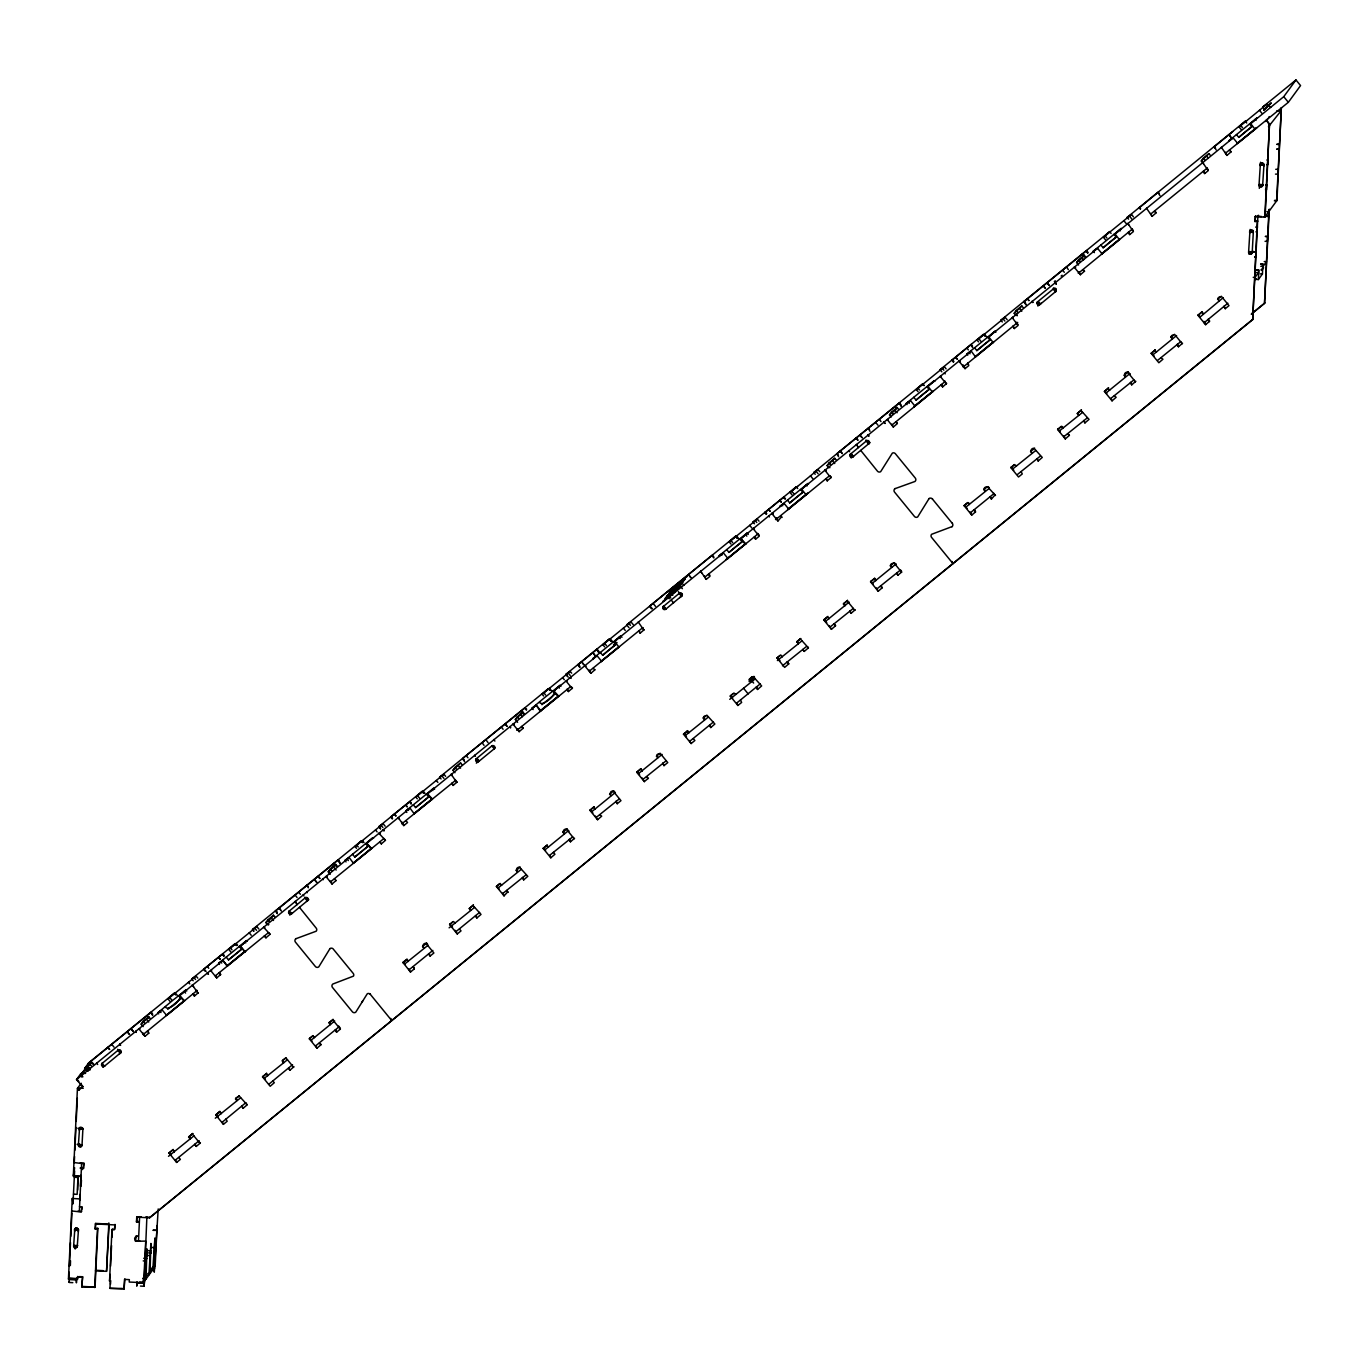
<?xml version="1.0" encoding="UTF-8"?>
<svg xmlns="http://www.w3.org/2000/svg" width="1369" height="1369" viewBox="0 0 1369 1369"><rect width="100%" height="100%" fill="white"/><g stroke="black" fill="none" stroke-linecap="round" stroke-linejoin="round"><path stroke-width="1.5" d="M136.746 1282.24L136.78 1285.902M70.367 1265.486L70.521 1260.763M81.918 1169.742L81.918 1168.202L81.644 1169.691M142.855 1278.903L146.021 1279.057L146.962 1248.87L144.635 1280.973M151.685 1268.07L153.944 1268.19L154.885 1238.004L152.815 1269.747L149.991 1273.632L150.915 1243.428L148.862 1275.052L146.586 1275.069M148.862 1275.138L146.021 1279.057M77.297 1279.433L77.793 1276.524L77.297 1279.433L68.45 1278.988L72.249 1198.474L79.522 1198.885L79.642 1199.911M81.147 1085.703L81.25 1083.29L77.434 1088.372L73.31 1176.074L80.549 1176.45M69.117 1272.16L68.809 1278.475L77.674 1278.937M69.391 1266.376L70.504 1242.624M70.812 1236.31L71.907 1213.105M74.268 1162.76L74.576 1156.514M74.867 1150.268L75.945 1127.389M76.219 1121.416L77.314 1098.263M74.611 1170.94L72.968 1203.899L72.283 1198.525M81.781 1077.112L81.952 1073.21L86.025 1067.649L89.652 1067.82M74.662 1231.535L74.765 1229.516A1.814 1.814 0 0 1 77.349 1227.976M82.14 1145.117L82.02 1145.271A1.814 1.814 0 0 1 80.121 1147A1.814 1.814 0 0 1 78.392 1145.1L78.803 1143.594M79.419 1130.52L79.522 1128.518A1.814 1.814 0 0 1 79.984 1127.389M73.515 1194.162L77.143 1194.333L77.965 1177.443L77.674 1190.02M78.29 1231.706L78.375 1229.704A1.814 1.814 0 0 0 78.119 1228.678M79.761 1200.442L80.052 1194.35M80.429 1186.221L80.908 1176.074M81.165 1186.084L81.438 1180.198M81.729 1209.871L81.883 1206.654L81.284 1211.976L71.992 1211M81.284 1167.945L83.338 1168.561L83.937 1163.239L80.069 1163.051M83.338 1168.561L83.937 1163.239M97.849 1228.369L95.06 1228.746L97.849 1228.369L95.077 1287.065L81.798 1286.911L82.619 1276.764L79.402 1276.592M81.798 1286.911L82.619 1276.764M95.06 1228.746L95.659 1223.424L108.425 1224.074M95.436 1228.25L95.659 1223.424M94.718 1287.562L97.473 1228.883M95.471 1270.774L106.542 1271.339L108.835 1222.928M109.092 1224.485L106.542 1271.339M110.513 1284.225L110.684 1280.597L109.537 1281.059L111.967 1229.602L114.756 1229.225L114.979 1224.399L114.38 1229.721L111.967 1229.602M110.205 1274.385L109.537 1281.059M110.581 1266.154L111.556 1245.568M111.95 1237.336L112.326 1229.105M124.87 1278.903L124.066 1289.05L109.965 1288.332L110.307 1281.093M124.066 1289.05L124.511 1279.399L129.336 1279.639L129.234 1282.051L144.447 1282.736M139.655 1282.069L143.677 1282.274L145.73 1241.101L135.582 1241.272C131.544 1235.129 142.479 1235.967 135.822 1236.447M138.919 1222.106L136.506 1221.987L136.729 1217.161L141.366 1216.87M135.582 1241.272L136.181 1235.95M136.506 1221.987L137.088 1216.665M144.892 1280.614L143.078 1280.528M149.991 1273.632L147.715 1273.512M153.944 1268.19L154.286 1272.177L158.205 1208.947M155.159 1266.53L157.093 1225.529M1248.973 254.052L1249.076 251.639L1253.148 251.845M1249.846 232.952L1250.119 229.427M1252.635 250.732L1252.207 252.495A1.814 1.814 0 0 1 1250.308 254.206A1.814 1.814 0 0 1 1248.596 252.307L1249.897 231.703A1.814 1.814 0 0 1 1253.285 230.882M1254.877 221.504L1257.666 221.128L1254.877 221.504L1255.476 216.182L1261.516 216.49M1255.253 221.008L1255.476 216.182M136.729 1217.161L149.529 1217.811L1252.669 319.644L1257.307 221.624M1252.669 319.644L1257.923 215.498M1259.326 188.374L1259.514 184.456L1262.68 184.627M1260.267 165.786L1260.558 162.244M1253.2 277.325L1255.014 277.411L1258.47 272.671L1258.59 270.258L1256.314 270.138M1254.825 277.462L1255.698 278.506L1254.757 279.276L1258.368 279.567L1258.83 269.915L1256.571 269.813M1263.895 165.974L1263.963 164.708A1.814 1.814 0 0 0 1263.604 163.544M1255.116 216.678L1264.768 217.175L1269.508 123.929L1266.325 120.027L1269.149 124.442M1258.368 279.567L1262.44 273.988L1262.902 264.337L1260.627 264.234M1269.508 123.929L1265.144 216.661L1264.237 216.627M1260.763 266.305L1263.022 266.425L1263.142 264.012L1260.883 263.892M1267.318 241.423L1267.557 236.615L1265.281 236.495M1251.266 314.203L1264.511 303.405L1268.943 209.662M1264.511 303.405L1269.303 209.149M1264.768 217.175L1276.969 200.439L1281.35 107.706L1276.61 200.935L1274.351 200.815M146.055 1278.406L142.889 1278.201M137.225 1282.034L136.814 1285.902M75.175 1249.024L75.432 1246.492M69.374 1281.401C68.587 1285.097 69.939 1276.096 68.45 1278.988M76.938 1277.979L76.407 1282.839L76.065 1278.851M144.618 1281.025L144.053 1286.261L140.442 1286.073M74.645 1167.791L73.344 1175.937L80.583 1176.296L80.754 1175.286M295.926 938.604L295.807 938.758A2.413 2.413 36.1 0 0 295.464 942.146L315.383 966.514A2.413 2.413 36.1 0 0 318.789 966.856L330.015 948.546M329.912 948.7A2.413 2.413 36.1 0 1 332.992 948.734L353.219 973.41A2.413 2.413 36.1 0 1 353.459 976.131L332.821 984.037A2.413 2.413 36.1 0 0 332.479 987.443L352.398 1011.811A2.413 2.413 36.1 0 0 355.786 1012.153L367.286 993.757A2.413 2.413 36.1 0 1 370.315 994.339L370.417 994.168M362.049 1001.937L362.751 1000.807M929.106 498.504L917.692 516.934A2.413 2.413 36.1 0 1 914.458 516.455L894.556 492.104A2.413 2.413 36.1 0 1 894.898 488.699L895.018 488.545M753.463 528.246L754.473 529.101M772.167 513.016L772.955 513.905M824.994 470.115L826.192 470.714M836.853 453.841L838.564 456.716M959.241 360.697L960.422 362.066M1012.256 317.54L1013.043 318.447M1012.221 317.591L1018.04 325.497L1014.309 328.543L1013.146 326.164L1014.309 328.543M1055.824 291.426L1039.892 304.585A1.814 1.814 0 0 1 1037.343 304.329A1.814 1.814 0 0 1 1037.599 301.779L1053.189 289.081A1.814 1.814 0 0 1 1055.756 289.338A1.814 1.814 0 0 1 1055.482 291.888M77.434 1088.372L78.889 1090.135L82.756 1086.781L76.51 1079.593L80.566 1074.015L88.3 1067.598L90.029 1069.702M86.076 1070.199L84.638 1068.436L88.711 1062.857L174.359 993.124L175.677 994.989M78.889 1090.135L77.811 1087.859L83.235 1088.304M104.728 1065.835L104.489 1066.177A1.814 1.814 0 0 1 101.922 1065.921A1.814 1.814 0 0 1 102.179 1063.371L102.555 1062.857A1.814 1.814 0 0 0 104.711 1065.766L102.863 1067.221M117.785 1050.673A1.814 1.814 0 0 1 120.335 1050.93A1.814 1.814 0 0 1 120.078 1053.48L118.145 1050.177L102.179 1063.371L104.489 1066.177L120.438 1052.983A1.814 1.814 0 0 0 120.694 1050.434A1.814 1.814 0 0 0 118.145 1050.177M143.146 1026.596L141.144 1024.132L143.197 1021.308L148.776 1016.773L150.231 1018.536M141.195 1024.115L148.793 1016.773M197.187 990.437L143.728 1034.074M143.454 1034.451L143.009 1034.536M139.929 1028.855L138.868 1028.821L144.994 1036.316L143.06 1033.013M144.994 1036.316L148.845 1033.116M79.522 1128.518L78.392 1145.1L82.02 1145.271L82.893 1129.049M74.388 1162.589L83.56 1163.753M196.451 990.317L197.992 993.158L192.362 984.995L193.508 986.399M215.258 975.926L268.238 932.819M219.28 972.503L220.443 974.882L219.382 972.623M81.644 1162.948L79.368 1211.189M211.647 970.467L210.586 970.433L216.713 977.928L215.532 975.549M267.588 924.691L265.86 922.586L267.93 919.763L273.492 915.228L274.947 916.99M277.308 913.671L275.785 910.539L277.222 912.302M273.492 920.481L271.404 918.103L273.509 915.228M265.962 937.816L264.439 935.951L265.962 937.816L270.069 934.274L268.923 932.871M270.069 934.274L263.584 927.275L264.936 927.669M289.201 911.069A1.814 1.814 0 0 0 291.922 913.363L289.27 911.052L305.219 897.859A1.814 1.814 0 0 1 307.785 898.115A1.814 1.814 0 0 1 307.512 900.665L291.563 913.859A1.814 1.814 0 0 1 289.013 913.602A1.814 1.814 0 0 1 289.27 911.052L289.389 910.898M297.056 904.704L295.139 901.384L296.286 902.787M79.47 1206.534L81.524 1207.167M304.859 898.355A1.814 1.814 0 0 1 307.409 898.612A1.814 1.814 0 0 1 307.152 901.161L305.219 897.859M316.701 882.132L314.408 879.309M299.469 907.356L316.222 928.148A2.43 2.413 36.1 0 1 316.188 931.211L295.807 938.758M337.304 866.218L335.816 864.472L330.288 868.99L328.218 871.813L330.237 874.278M328.286 871.796L335.867 864.455M74.765 1229.516L73.635 1246.098A1.814 1.814 0 0 0 75.346 1247.998A1.814 1.814 0 0 0 77.263 1246.286L77.366 1246.132M334.395 878.915L336.089 880.575M327.294 876.896L325.942 876.502L332.068 883.998L330.528 881.157M383.816 838.598L330.562 881.841M381.335 843.886L379.812 842.021L381.335 843.886L385.442 840.344L383.919 838.461M385.442 840.344L378.956 833.345L380.017 833.379M399.183 819.021L398.157 817.447L403.787 825.61L401.887 822.016M178.86 1157.507L180.383 1159.389L176.652 1162.435L168.986 1153.057L173.093 1149.515L174.257 1151.894L173.093 1149.515M454.953 772.732L452.951 770.268L455.004 767.444L460.583 762.909L462.037 764.672M453.071 770.199L460.6 762.909M188.631 1137.074L192.738 1133.515L188.631 1137.074L190.171 1138.94M175.608 1159.885L198.984 1140.839M176.652 1162.435L175.489 1160.056M139.638 1216.613L138.491 1240.725M455.244 779.611L456.801 782.452L451.154 774.289L452.3 775.693M225.988 1118.935L227.151 1121.297L223.421 1124.343L215.754 1114.982L219.861 1111.44L221.402 1113.305M476.463 758.58L476.344 758.734A1.814 1.814 0 0 0 476.087 761.284A1.814 1.814 0 0 0 478.654 761.54L494.346 748.689M215.754 1114.982L219.861 1111.44M194.757 1144.57L196.297 1146.435L195.117 1144.056M198.864 1141.01L200.028 1143.389L192.379 1134.028M478.756 761.386L476.344 758.734L492.31 745.54L494.962 747.987M146.877 1216.973L144.019 1286.261M235.776 1098.486C239.9 1102.935 232.816 1098.674 237.179 1097.339M149.529 1217.811L1253.046 319.148M517.602 722.319L515.309 719.495L517.345 716.706L522.941 712.137L524.395 713.899M524.755 708.115L526.671 709.21M515.36 719.478L522.958 712.137M223.421 1124.343L222.257 1121.981M262.523 1076.907L266.647 1073.347L262.523 1076.907L270.189 1086.267L274.296 1082.725L272.756 1080.843M109.965 1288.332L122.406 1288.451M517.687 729.728L516.712 730.276M245.753 1102.764L221.881 1122.477M264.542 1078.105L287.456 1059.743M243.066 1108.36L241.902 1105.981L243.066 1108.36L247.173 1104.817L239.147 1095.936L237.402 1097.151M514.094 724.218L513.033 724.184L519.159 731.679L517.602 728.838M522.872 727.658C524.002 730.43 519.878 724.8 522.308 726.956M285.916 1057.861L282.544 1060.41L283.708 1062.789L282.168 1060.907L285.916 1057.861L293.582 1067.238M567.091 681.06L566.03 681.026L572.156 688.521L571.386 686.622M579.771 667.422L578.248 664.29L579.771 666.173M320.397 1043.828L321.065 1044.65L316.958 1048.192L309.308 1038.814L311.311 1036.983M292.538 1064.688L268.649 1084.402M311.328 1040.029L334.703 1020.983M289.834 1070.284L288.671 1067.906L289.834 1070.284L293.941 1066.725M570.685 686.571L517.619 729.814M568.426 691.567L567.262 689.189L568.426 691.567L572.533 688.025M333.437 1019.751L329.313 1022.318L330.477 1024.696L329.056 1022.677M328.954 1022.831L333.061 1019.272M315.914 1045.642L339.307 1026.613M316.958 1048.192L315.606 1045.574M586.103 666.19L584.751 665.796L590.878 673.291L589.252 670.04M321.065 1044.65L319.165 1043.264M594.985 669.749L593.085 668.38M336.603 1032.192L335.439 1029.83L336.603 1032.192L340.453 1028.992M638.245 621.971L643.875 630.134L642.711 627.755M653.218 603.524L655.511 606.347M642.831 627.601L589.354 671.135M672.846 587.541L674.558 589.303M640.144 633.18L638.964 630.801L640.144 633.18L644.012 629.826M665.984 597.363L664.992 598.715L681.077 584.529L667.062 595.96L669.287 598.801M666.994 595.994L680.085 584.837M668.979 593.256L684.038 580.456M671.974 589.166L670.981 590.518L673.274 593.325M681.711 580.644L680.239 581.791L680.769 581.021M414.362 968.824L410.495 972.024L402.965 962.51M663.657 605.731L663.435 606.416A1.814 1.814 0 0 0 663.178 608.965A1.814 1.814 0 0 0 665.728 609.222L681.813 595.857A1.814 1.814 0 0 0 681.95 593.479M402.845 962.664L407.243 959.464M679.092 587.25L663.007 601.453L669.407 596.285M684.089 580.405L685.065 579.053M404.865 963.862L427.761 945.5M679.024 593.718A1.814 1.814 0 0 1 681.574 593.975A1.814 1.814 0 0 1 681.317 596.525L679.383 593.222A1.814 1.814 0 0 1 681.077 592.897M422.85 946.167C426.187 951.695 419.239 943.515 426.598 943.121L427.744 944.524M422.491 946.663L426.598 943.121M409.451 969.492L432.844 950.445M700.603 571.198L706.233 579.361L709.981 576.315L708.457 574.45M652.26 608.726L649.95 605.902L712.325 555.129L713.848 557.012M410.495 972.024L408.578 968.722M459.488 929.038L461.011 930.903L457.263 933.949L449.614 924.588L452.472 922.056M705.189 576.828L758.118 533.79M428.617 954.159L430.14 956.041L429.164 953.902M455.261 922.911L453.361 921.542L449.614 924.588M706.233 579.361L704.316 576.058M469.259 908.588L473.366 905.046L469.259 908.588L470.782 910.471L469.618 908.092M456.236 931.416L479.612 912.37M457.263 933.949L455.09 930.321M753.155 528.674L759.247 536.203L755.5 539.249L754.336 536.87L755.876 538.753M766.281 514.402L765.322 511.972L766.76 513.734M507.762 891.852L504.049 895.874L496.382 886.496L499.565 883.724M498.402 887.711L521.298 869.332M781.579 516.849L777.951 520.973L771.825 513.478L772.886 513.512M783.547 497.409L785.464 498.504M475.385 916.083L476.908 917.966L475.745 915.587M516.387 869.999C519.724 875.544 512.776 867.347 520.134 866.953M503.005 893.324L525.901 874.962M776.617 518.081L776.445 519.056L829.58 475.727M506.616 890.449L508.156 892.331M504.049 895.874L502.68 893.255M777.951 520.973L776.411 518.132M782.058 517.431L781.014 516.13M553.384 852.374L554.924 854.239L550.817 857.798L543.151 848.421L547.258 844.878M545.17 849.636L568.563 830.589M523.694 879.873L522.513 877.512L523.694 879.873L527.801 876.331L519.775 867.467L516.027 870.513M828.844 467.736L827.116 465.631L829.169 462.808L834.748 458.273L836.202 460.035M830.179 475.916C834.748 482.829 820.801 465.58 826.346 471.227M827.167 465.614L834.765 458.273M563.172 831.924C566.492 837.469 559.545 829.272 566.903 828.878L568.956 831.377M562.796 832.438L566.903 828.878M549.773 855.249L572.67 836.887M825.798 478.842L827.218 480.861L831.325 477.319M550.817 857.798L549.654 855.42M827.218 480.861L826.157 478.602M589.919 810.345L594.026 806.803L589.919 810.345L597.586 819.706L601.693 816.164L599.793 814.795M850.885 453.584L850.525 454.097A1.814 1.814 0 0 0 850.252 456.647A1.814 1.814 0 0 0 852.819 456.904L868.767 443.71A1.814 1.814 0 0 0 869.212 441.434M591.938 811.543L615.331 792.514M570.462 841.798L569.299 839.419L570.462 841.798L574.569 838.256M858.431 447.595L856.378 444.429L857.388 445.661M852.853 456.835L853.178 456.407A1.814 1.814 0 0 1 850.645 453.823M870.068 442.598L868.288 444.104L866.474 440.904A1.814 1.814 0 0 1 868.665 440.818M609.941 793.849C612.764 799.924 606.929 789.725 614.065 791.265M860.725 450.401L877.478 471.193A2.413 2.413 36.1 0 0 880.678 471.655L892.348 453.122A2.413 2.413 36.1 0 1 895.377 453.721L915.296 478.072A2.413 2.413 36.1 0 1 914.954 481.477L894.898 488.699M609.564 794.345L613.671 790.803M891.202 416.963L889.474 414.858L891.544 412.035L897.106 407.5L898.56 409.263M596.542 817.173L619.438 798.794M895.651 421.96L897.379 423.551L893.324 427.042L887.198 419.547L888.259 419.581M897.106 412.753L895.001 410.375L897.123 407.5M597.586 819.706L595.395 816.095M648.461 778.088L644.354 781.631L636.705 772.27L640.812 768.711L641.975 771.089L640.812 768.711M638.724 773.468L662.1 754.422M617.231 803.723L616.067 801.344L617.231 803.723L620.961 800.677L613.312 791.299M893.324 427.042L891.767 424.202M656.709 755.774C660.594 760.839 653.133 754.61 659.208 753.737M643.31 779.098L666.207 760.719M644.354 781.631L642.164 778.003M940.229 376.355L946.321 383.885L944.781 381.044M953.354 362.083L952.413 359.653L953.851 361.416M693.33 738.627L694.87 740.509L691.123 743.555L683.473 734.178L687.957 731.097M683.473 734.178L687.58 730.635M685.493 735.393L708.389 717.014M967.609 363.23L968.773 365.609L965.042 368.655L958.916 361.159L960.268 361.553M951.917 360.321L971.117 344.423L972.555 346.186M663.999 765.647L662.836 763.269L663.999 765.647L667.747 762.601L660.08 753.224L656.333 756.27M945.192 381.472L891.784 425.177M942.591 386.931L941.427 384.552L942.591 386.931L946.698 383.388M703.478 717.681C707.362 722.764 699.901 716.535 705.976 715.662M690.079 741.005L713.471 721.976M963.126 365.061L963.502 366.789L1017.697 322.382M691.123 743.555L689.394 740.475M965.042 368.655L963.109 365.352M740.475 700.055L741.639 702.434L737.891 705.48L730.242 696.102L733.099 693.57M710.768 727.555L709.604 725.194L710.768 727.555L714.875 724.013L706.849 715.148L703.118 718.195M735.872 694.425L733.972 693.056L730.242 696.102M1015.918 315.418L1014.189 313.313L1016.26 310.489L1021.839 305.954L1023.276 307.717M1025.929 304.757L1024.132 301.266L1025.552 303.028M1014.207 313.33L1021.839 305.954M743.589 688.299L748.176 693.912M750.246 679.606C753.583 685.133 746.635 676.953 753.994 676.56M752.642 679.811L753.617 678.459L750.144 681.249M736.847 702.93L760.24 683.884M755.243 678.819L729.763 699.337M737.891 705.48L736.727 703.101M788.766 663.845L787.243 661.98L788.766 663.845L784.659 667.387L777.01 658.027L779.868 655.494M757.536 689.48L756.372 687.101L757.536 689.48L761.643 685.937L753.617 677.073L749.887 680.119M797.015 641.531L798.178 643.909L797.254 641.342M796.655 642.027L800.762 638.484M1078.567 265.004L1076.564 262.54L1078.618 259.716L1084.197 255.182L1085.634 256.944M1083.837 270.36L1084.505 271.182L1080.398 274.724L1074.271 267.229L1075.623 267.622M1074.46 266.972L1075.418 267.674M1083.615 259.734L1082.092 258.057L1084.214 255.182M835.552 625.77L834.012 623.888L835.552 625.77L831.445 629.312L823.779 619.952L827.886 616.392M1079.08 271.832L1078.875 272.859L1132.368 229.034M825.798 621.15L849.191 602.103M804.305 651.404L802.782 649.522L804.305 651.404L808.412 647.862L807.556 646.801M808.412 647.862L800.403 638.981M1080.398 274.724L1078.858 271.883M1084.505 271.182L1082.622 269.813L1083.563 270.001M843.424 603.951L847.531 600.409L843.424 603.951L844.964 605.834L843.783 603.455M830.401 626.78L853.298 608.401M831.445 629.312L829.255 625.684M1127.782 223.404L1133.412 231.566L1129.665 234.612L1128.501 232.234L1129.665 234.612M1140.274 209.252L1139.487 207.335L1140.634 208.738M881.448 586.634L882.321 587.695L878.214 591.237L870.547 581.859L871.146 581.175M870.547 581.859L874.654 578.317L875.527 579.378M928.986 498.658A2.413 2.413 36.1 0 1 932.392 499.001L932.511 498.846M872.566 583.074L895.959 564.028M1154.324 211.425L1156.223 212.794L1152.116 216.336L1146.486 208.174M1139.008 208.002L1158.208 192.105L1159.355 193.508M851.073 613.329L849.909 610.95L851.073 613.329L855.197 609.77M890.569 565.363C894.419 570.479 886.958 564.114 893.136 563.275M890.192 565.876L894.043 562.676M877.17 588.687L900.066 570.325M1151.072 213.786L1207.201 168.096M878.214 591.237L876.28 587.917M1152.116 216.336L1150.576 213.496M882.321 587.695L880.421 586.308M897.859 575.237L896.695 572.875L897.859 575.237L901.709 572.037M1203.573 163.801L1201.28 160.994L1203.317 158.205L1208.913 153.636L1210.367 155.399M1202.615 162.483L1208.245 170.646L1204.498 173.692L1203.334 171.313L1204.874 173.178M1201.332 160.977L1208.93 153.636M1216.134 149.888L1214.32 146.415L1215.467 147.818M952.037 561.478L953.012 563.634L931.553 537.367A2.413 2.413 36.1 0 1 931.587 534.304L952.071 526.603M1221.319 147.253L1226.949 155.416L1231.056 151.856L1229.533 149.991L1231.056 151.856M975.601 511.869L971.75 515.069L964.101 505.709L967.027 503.107M951.968 526.757A2.413 2.413 36.1 0 0 952.653 523.951L952.413 523.215M964.101 505.709L967.951 502.509M966.12 506.906L989.017 488.545M1225.905 152.866L1288.349 102.299L1300.55 85.58L1295.964 79.95L1262.748 106.987L1264.186 108.75M1226.949 155.416L1224.861 151.908M984.106 489.212C987.785 494.517 980.409 487.381 987.135 486.731M1263.638 110.222L1271.271 102.863L1263.775 110.153M970.707 512.536L994.099 493.49M974.129 509.935L975.498 512.023M971.75 515.069L970.005 512.006M1021.103 471.569L1022.267 473.948L1018.519 476.994L1010.87 467.633L1013.727 465.101M1265.709 121.516L1267.865 118.555M1268.584 117.58L1269.303 116.587M1250.547 123.723L1283.746 96.686L1295.964 79.95M1012.889 468.831L1035.785 450.469M991.396 499.086L990.232 496.707L991.396 499.086L995.023 494.945M1016.5 465.956L1014.6 464.587L1010.87 467.633M995.503 495.527L987.477 486.662L983.729 489.708M1030.874 451.137C1034.211 456.664 1027.246 448.467 1034.622 448.091M1017.475 474.461L1040.372 456.082M1068.83 434.675L1069.394 435.376L1065.287 438.919L1057.638 429.541L1061.283 426.375M1059.657 430.756L1082.554 412.377M1038.164 461.011L1037 458.632L1038.164 461.011L1042.271 457.451L1034.245 448.587L1030.515 451.633M1077.283 413.558L1081.39 409.998L1077.283 413.558L1078.806 415.423L1077.643 413.044M1064.243 436.369L1087.14 418.007M1263.963 164.708L1262.646 185.311A1.814 1.814 0 0 1 1260.746 187.023A1.814 1.814 0 0 1 1259.018 185.123L1260.336 164.52A1.814 1.814 0 0 1 1262.885 162.962M1065.287 438.919L1063.747 436.078M1069.394 435.376L1067.495 433.99L1068.539 434.315M1104.407 391.466L1108.514 387.923L1104.407 391.466L1112.056 400.843L1116.163 397.284L1114.28 395.915M1106.426 392.681L1129.819 373.634M1084.932 422.918L1083.769 420.54L1084.932 422.918L1089.039 419.376L1081.014 410.512M1262.902 184.969L1259.394 184.627A1.814 1.814 0 0 0 1262.92 185.311M1124.411 374.969C1127.748 380.496 1120.8 372.317 1128.159 371.923L1130.195 374.421M1124.052 375.482L1128.159 371.923M1111.012 398.293L1133.908 379.932M1112.056 400.843L1110.892 398.465M1151.175 353.39L1155.282 349.848L1151.175 353.39L1158.841 362.751L1162.948 359.208L1161.049 357.839M1153.194 354.588L1176.587 335.559M1131.701 384.843L1130.537 382.464L1131.701 384.843L1135.808 381.301M1257.889 216.302L1258.607 215.309M1171.179 336.894C1175.081 341.959 1167.603 335.73 1173.678 334.857M1157.798 360.218L1180.899 341.548M1253.319 232.165L1252.207 252.495L1248.956 251.793A1.814 1.814 0 0 0 1250.684 253.693A1.814 1.814 0 0 0 1252.584 251.982L1253.251 252.016M1208.177 319.251L1209.717 321.133L1205.61 324.675L1197.943 315.315L1202.05 311.756L1203.214 314.134L1202.05 311.756M1178.469 346.768L1177.306 344.389L1178.469 346.768L1182.576 343.208M1217.965 298.818C1221.85 303.884 1214.371 297.655 1220.446 296.782M1203.984 321.424L1204.07 322.81L1227.856 303.216M1223.201 297.689L1200.254 316.872M1205.61 324.675L1204.446 322.297M1225.255 308.692L1224.074 306.314L1225.255 308.692L1228.986 305.646L1221.336 296.269L1217.589 299.315M1263.022 266.425L1266.479 261.684L1264.22 261.565M1254.774 279.789L1255.698 278.506M1261.619 270.395L1263.467 267.862L1262.03 266.099M719.649 556.567L719.341 555.609L739.773 538.907M736.933 538.034L735.495 536.289L729.249 541.919L755.312 520.768L756.749 522.513M726.682 549.602L728.975 552.409L735.718 546.693M787.928 509.61L788.732 509.063L784.129 503.433L779.851 506.376L800.54 489.435M797.391 486.543L818.063 469.618L819.809 471.706M787.449 500.13L789.742 502.936L796.484 497.221M909.307 403.256L908.143 401.853L933.88 380.941L934.787 381.403M913.756 397.284L916.066 400.09L922.792 394.375M970.073 353.784L968.927 352.381L994.989 331.212M974.54 347.812L976.833 350.618L983.575 344.902M1102.165 253.898L1097.527 248.285L1093.232 251.229L1121.297 228.366L1115.051 234.013L1119.534 239.746M1105.707 240.088L1103.414 237.282L1131.461 214.454M1100.847 244.965L1103.14 247.772L1109.883 242.056M1237.764 143.488L1233.127 137.875L1228.849 140.819L1256.896 117.974M1246.389 120.985L1267.061 104.044M1236.447 134.556L1238.757 137.379L1245.482 131.646M158.684 1013.881L157.931 1012.718L172.408 1000.636L185.842 989.992L186.749 991.019M177.217 995.229L175.352 992.953L194.073 977.723L195.493 979.468M165.427 1006.557C166.556 1012.872 184.627 998.36 178.518 995.896M218.698 963.228L246.198 940.828L247.241 941.188M228.811 949.384L254.839 928.233L256.568 930.355M226.21 957.085L228.503 959.891L241.611 949.196M333.814 867.279L336.141 870.051M344.954 860.451L372.505 837.982L373.549 838.358M385.151 826.174L383.149 823.71L355.119 846.538L361.33 840.925L362.768 842.671L361.45 840.806L252.495 929.5L253.932 931.262L252.546 929.5L256.824 926.556L258.844 929.003M352.517 854.239L354.811 857.045L367.611 846.555M414.294 813.888L409.964 808.069L405.686 811.03L433.511 788.339L434.606 789.228M443.898 774.255L415.885 797.066L422.097 791.436L423.534 793.199M413.284 804.767L415.577 807.573L428.685 796.878M458.529 765.733L460.566 768.163M520.887 714.96L522.359 716.689M533.14 709.587L531.993 708.184L542.911 699.011L559.972 685.373L560.914 686.382M543.596 696L542.158 694.237L570.206 671.409L571.66 673.154M539.591 701.921C540.755 708.235 558.792 693.724 552.7 691.225M593.342 659.413L593.256 658.249L620.362 636.191L621.971 637.252M610.916 641.222L609.188 639.118L602.942 644.765L630.972 621.937M600.375 652.448L602.668 655.255L609.051 649.813M1206.859 156.46L1208.331 158.188M1269.234 105.687L1270.689 107.415M157.846 1012.803L162.107 1009.877L166.744 1015.49M196.007 976.08L194.227 977.586M256.807 926.573L255.01 928.096M405.703 810.996L406.833 812.433M592.777 658.677L597.055 655.751L601.693 661.364L600.837 661.929M754.456 523.779L752.984 522.034L757.314 519.073L759.025 521.178M906.175 403.53L907.989 401.99M815.222 474.29L813.751 472.545L922.689 383.85L924.126 385.613L922.586 383.97L916.323 389.6L944.37 366.772L946.116 368.86M967.797 355.119L966.925 354.058L968.756 352.517M1007.173 319.73L1005.171 317.266L977.141 340.111L983.353 334.481M672.008 589.115L687.067 576.315L685.424 577.598M666.036 597.312L678.1 587.575M754.576 677.125L749.083 681.625M752.556 679.897L750.862 681.334M271.404 918.103L265.928 922.569M895.001 410.375L889.491 414.875M1082.092 258.057L1076.684 262.472M170.013 1001.338L167.993 998.874L174.239 993.244M185.893 989.975L179.63 995.605L184.627 1000.876M246.66 940.486L240.414 946.133L245 951.746L245.787 951.044M372.967 837.657L366.721 843.287L371.701 848.558M433.751 788.168L427.487 793.815L432.484 799.085M542.158 694.237L548.421 688.607L549.962 690.25L548.421 688.607L439.586 777.181L441.058 778.927M560.058 685.339L553.795 690.969L558.792 696.239M619.062 647.229L614.578 641.496L620.824 635.849M792.035 494.893L790.016 492.446L796.262 486.799M748.278 534.423L747.132 533.02L740.886 538.65L745.865 543.921M934.223 380.702L927.96 386.332L932.443 392.064M993.227 342.592L988.743 336.86L994.989 331.212L995.862 332.273M1103.414 237.282L1109.66 231.652L1111.098 233.397M1241.307 129.696L1239.013 126.872L1245.277 121.242L1246.697 123.005M1256.913 117.974L1250.65 123.604L1255.133 129.336M757.125 519.245L755.483 520.631M748.98 680.034L752.933 676.765M749.75 680.479L753.977 677.005M682.498 580.011L685.304 577.684M629.004 627.669L626.66 624.863L735.615 536.169L737.052 537.931M752.984 522.034L796.382 486.697L797.699 488.562M941.821 371.803L940.058 369.716L983.472 334.378L984.79 336.244M1002.313 321.972L1000.825 320.226L1109.78 231.532M1245.379 121.122L1127.149 217.397L1128.586 219.16M275.306 911.206L337.784 860.28L340.077 863.086M577.752 664.958L596.576 649.573L598.886 652.38M764.843 512.639L783.667 497.255L785.207 499.12M1023.636 301.933L1086.113 251.006L1087.653 252.871M1213.841 147.082L1232.665 131.681M168.011 998.874L175.352 992.953M790.05 492.429L797.528 486.457M1239.031 126.889L1246.526 120.9M942.402 368.449L943.84 370.195M84.638 1068.436L92.117 1062.344L93.845 1064.449M682.19 582.013L669.099 593.205M679.332 585.881L683.08 581.791L681.437 583.057M679.178 587.01L680.153 586.223M1054.318 281.569L1055.294 280.782M1061.129 276.025L1062.104 275.237M747.132 533.003L739.773 538.941L742.066 541.748L728.975 552.409M807.898 483.531L800.54 489.469L802.85 492.275L789.742 502.936M76.51 1079.593L162.158 1009.86M349.232 857.542L240.294 946.236L244.897 951.866M410.015 808.069L366.601 843.407L371.204 849.02M597.089 655.751L553.692 691.088L558.278 696.701M614.459 641.599L723.397 552.905L728 558.535L726.888 559.271M784.18 503.433L740.766 538.77L745.369 544.383M801.549 489.281L910.488 400.587L915.074 406.217L913.705 407.141M927.857 386.452L971.254 351.114M988.623 336.962L1097.579 248.268M1114.931 234.133L1233.178 137.858M613.415 645.021L616.666 642.369M613.842 645.312L616.871 642.831M167.72 1009.364L180.828 998.703M228.503 959.891L241.594 949.23L239.318 946.39M354.811 857.045L367.902 846.384L365.626 843.544M415.577 807.573L428.685 796.912L426.392 794.071M541.902 704.727L554.993 694.066M602.668 655.255L615.759 644.594L613.483 641.753M916.066 400.09L929.157 389.429L926.864 386.623M976.833 350.618L989.924 339.957L987.631 337.15M1103.14 247.772L1116.231 237.094M1238.757 137.379L1251.848 126.701L1249.555 123.895M679.383 593.222L663.435 606.416L665.728 609.222L663.931 605.748M866.474 440.904L850.525 454.097L852.665 456.733M165.923 1015.507L184.165 1000.671M226.706 966.035L244.948 951.181M353.014 863.189L371.256 848.352M413.78 813.716L432.022 798.863M540.105 710.87L558.347 696.034M600.871 661.398L619.113 646.544M725.656 559.801L745.421 543.715M787.962 509.08L807.71 492.994M914.27 406.234L932.511 391.38M975.036 356.761L993.278 341.908M1101.446 253.847L1119.277 239.318M1237.063 143.437L1256.52 127.591M119.462 1053.771L121.259 1052.248M167.069 1015.011L183.326 1001.783M227.408 965.898L245.291 951.335M289.715 915.091L292.418 912.969M306.553 901.452L308.812 899.553M354.16 862.692L372.043 848.13M401.802 823.83L455.261 780.587M414.499 813.58L432.382 799.017M476.326 763.149L478.431 761.438M539.608 711.692L557.508 697.146M601.573 661.244L619.455 646.698M679.743 597.62L681.694 596.028L678.357 591.648M726.699 559.373L746.208 543.493M775.504 519.57L776.908 518.423M788.664 508.926L806.546 494.38M851.193 457.948L853.674 456.014M913.79 407.055L933.299 391.175M963.057 366.875L963.998 366.105M975.738 356.607L993.62 342.062M1037.822 306.006L1041.244 303.285M1054.883 292.179L1056.218 291.032M1078.19 273.133L1079.354 272.191M1102.49 253.419L1118.747 240.174M1237.525 143.471L1256.725 127.847M198.368 992.662L194.261 996.204L193.097 993.826L194.62 995.708M216.713 977.928L220.82 974.386M332.068 883.998L336.175 880.455M403.787 825.61L407.534 822.564L405.994 820.698M457.16 781.956L453.053 785.498L451.89 783.119L453.413 785.002M519.159 731.679L523.266 728.137M590.878 673.291L594.745 669.937M311.533 1036.795L312.936 1035.649L314.579 1037.651M406.952 959.121L403.205 962.167L405.121 964.495M797.494 641.154L800.523 638.673M871.386 580.986L874.654 578.317M168.986 1153.057L172.734 1150.011M235.4 1098.982L239.147 1095.936M309.308 1038.814L313.039 1035.768M496.382 886.496L500.13 883.45L501.653 885.332M543.151 848.421L546.898 845.375L548.421 847.257M636.705 772.27L640.435 769.224M777.01 658.027L780.758 654.981L782.281 656.846M823.779 619.952L827.526 616.906L829.049 618.771M1057.638 429.541L1061.369 426.495L1062.909 428.377M1170.82 337.39L1174.568 334.344L1182.217 343.722M1197.943 315.315L1201.691 312.269M168.507 1156.292L193.902 1135.894M215.292 1118.216L240.67 1097.818M449.135 927.823L474.53 907.425M777.387 660.56L801.926 640.863M1260.917 269.933L1263.467 267.862M782.452 665.796L806.529 646.476M196.297 1146.435L200.404 1142.893M430.14 956.041L433.887 952.995L426.221 943.617M476.908 917.966L481.015 914.406L473.007 905.542M1251.642 313.689L1264.888 302.908M791.607 491.214L793.78 493.542M677.45 588.533L679.024 587.284M1245.961 131.253L1251.779 126.701M1110.362 241.663L1116.18 237.111L1113.938 234.304M984.054 344.509L989.873 339.957M923.271 393.981L929.14 389.412M736.197 546.299L742.066 541.73M796.963 496.827L802.833 492.241M609.633 649.334L615.725 644.577M749.288 679.178L750.434 678.271M750.999 677.809L752.129 676.902M749.562 680.085L754.097 676.474M684.996 579.087L671.118 590.433M1262.8 106.97L1267.078 104.027L1268.806 106.132M1127.183 217.38L1131.478 214.437L1133.481 216.901M1000.876 320.226L1005.171 317.266M940.109 369.698L944.388 366.755M966.925 354.058L971.22 351.114L975.549 356.933M910.436 400.604L906.158 403.547L907.014 404.608M813.785 472.545L818.08 469.601M719.067 555.865L723.362 552.922M626.711 624.863L630.989 621.92L633.299 624.726M570.223 671.392L565.945 674.335L568.238 677.142M531.993 708.184L536.272 705.24L540.344 711.23M439.62 777.181L443.915 774.238L445.644 776.343M383.149 823.71L378.854 826.654L380.531 828.775L378.854 826.654L422.217 791.333L423.654 793.079M353.527 863.36L349.198 857.559L344.902 860.502L346.049 861.905M191.763 978.972L196.058 976.029L197.786 978.133M227.203 966.206L222.89 960.405L218.595 963.348L219.451 964.392M916.34 389.6L918.051 391.705M602.942 644.765L604.653 646.87M736.608 536.015L738.901 538.804M610.283 638.861L612.302 641.291M549.517 688.35L551.382 690.592M236.118 943.498L237.573 945.226M1276.781 110.855L1280.854 111.06L1268.464 126.735M1277.02 144.224L1279.279 144.344M1276.901 144.395L1279.159 144.515M1277.02 149.067L1279.057 149.17M1276.661 149.221L1278.937 149.341M1266.907 160.019L1267.934 159.899L1267.694 164.725L1266.804 164.674M1260.455 164.366L1264.186 164.725M1275.72 169.311L1278.098 169.26M1275.497 174.137L1277.876 174.085M1265.846 184.781L1266.753 184.832L1266.53 189.658L1265.623 189.606M1265.726 184.952L1266.633 184.986M1265.504 189.778L1266.411 189.812M1274.71 200.319L1276.969 200.439M1266.924 211.596L1268.721 211.682L1268.498 216.507L1266.239 216.388M1266.582 216.234L1268.618 216.336M1256.143 227.014L1257.495 227.083M1256.023 227.168L1257.375 227.237M1250.034 231.532L1253.2 231.703M1255.921 231.84L1257.272 231.909M1265.64 236.341L1267.677 236.443M1265.059 241.32L1267.454 241.269M1256.331 251.999L1254.517 251.913L1256.194 252.17M1254.74 256.756L1256.092 256.824L1254.62 256.927M1256.212 272.551L1258.47 272.671M1260.182 273.886L1262.44 273.988M81.952 1073.21L85.58 1073.399M77.828 1128.261L83.269 1128.535M77.075 1144.33L80.703 1144.518M80.086 1168.065L83.714 1168.065M74.32 1177.272L77.93 1177.46M77.793 1211.291L81.661 1211.479M145.627 1217.092L149.888 1217.298M136.866 1221.473L139.279 1221.61M95.282 1223.937L114.602 1224.913M153.242 1230.183L156.853 1230.355L153.123 1230.337M74.884 1229.345L78.495 1229.533L77.263 1246.286L73.994 1245.602A1.814 1.814 0 0 0 77.366 1246.629M135.959 1240.776L139.826 1240.964M151.394 1247.433L155.245 1247.621M74.114 1245.431L77.742 1245.619M147.647 1250.616L151.275 1250.804M148.571 1252.909L151.275 1253.046M147.185 1255.441L149.443 1255.561M145.046 1256.126L147.304 1256.246M143.694 1258.299L147.322 1258.487M143.215 1260.883L145.49 1260.986M152.626 1266.77L154.902 1266.89M152.438 1268.55L154.714 1268.652M150.573 1268.943L152.849 1269.063M151.976 1269.166L154.252 1269.285M150.556 1269.628L152.815 1269.747M95.847 1270.278L103.223 1270.654M77.417 1277.02L82.243 1277.26M69.066 1278.133L76.322 1278.492M143.026 1281.863L143.933 1281.914M69.117 1279.587L76.356 1279.947M136.729 1282.993L143.985 1283.369M69.186 1282.479L72.814 1282.667M82.157 1286.415L95.077 1287.065M1053.189 289.081L1055.345 291.717M1037.599 301.779L1040.269 304.089A1.814 1.814 0 0 1 1037.531 301.796M1026.048 304.585L1023.755 301.779M1012.204 318.361L1012.41 317.334L1013.265 318.395M940.486 376.749L940.691 375.722L941.342 376.834M901.332 406.131L899.245 403.034L837.041 453.584L838.478 455.347M784.813 498.658L784.043 497.717M766.11 513.888L764.963 512.485M753.412 529.067L753.6 528.04L754.251 529.153M1283.746 96.686L1288.349 102.299M1259.48 110.29L1261.773 113.097M1255.168 119.325L1256.023 120.386M1240.759 125.52L1242.487 127.625M1231.227 137.533L1228.917 134.727L1231.107 137.704M1213.961 146.911L1215.107 148.314M1203.317 158.205L1204.754 159.968M1206.705 167.805L1208.228 169.67M1157.832 192.618L1160.005 195.596M1155.179 211.493L1156.138 212.674M1129.476 216.131L1131.787 218.937M1207.817 319.764L1209.34 321.629M1127.645 223.575L1128.809 224.978M1132.249 229.188L1133.019 230.129M1123.863 220.7L1126.174 223.506M1198.32 314.802L1200.356 317.3M1119.551 229.735L1120.424 230.796M1105.159 235.93L1106.888 238.035M1093.232 251.229L1094.396 252.632M1087.927 252.255L1086.49 250.493L1087.722 253.282M1082.383 254.052L1084.676 256.859M1082.263 254.206L1084.265 256.67M1154.923 350.344L1156.446 352.209M1078.601 259.751L1080.021 261.513M1151.534 352.894L1154.101 356.008M1066.468 266.989L1068.368 269.625M1062.618 270.206L1064.329 272.311M1055.123 282.562L1056.269 283.965M1055.003 282.716L1056.149 284.119M1127.782 372.419L1135.449 381.797M1053.394 288.055L1055.978 291.221M1047.148 282.733L1049.441 285.539M1047.028 282.904L1049.03 285.368M1043.4 285.779L1045.42 288.243M1043.281 285.95L1045.009 288.055M1038.66 301.813L1040.389 303.918M1108.154 388.42L1109.677 390.302M1032.055 301.334L1032.91 302.395M1031.935 301.505L1032.791 302.566M1104.766 390.969L1106.819 393.468M1027.503 298.733L1028.94 300.478M1027.383 298.887L1028.821 300.65M1019.802 308.744L1021.822 311.208M1016.226 310.523L1017.954 312.628M1016.14 314.288L1017.304 315.691M1016.02 314.459L1016.893 315.503M1016.106 322.194L1018.023 324.521M1003.169 318.96L1004.897 321.065M1062.122 426.461L1062.994 427.522M984.465 334.19L986.758 337.014M1057.997 429.045L1060.291 431.851M978.852 338.759L980.854 341.223M977.107 340.128L978.544 341.874M970.758 344.937L972.64 347.555M967.01 347.983L968.328 349.899M967.797 363.469L968.567 364.411M955.784 357.121L957.513 359.226M955.665 357.275L957.393 359.397M952.037 360.167L953.577 362.032M944.439 372.676L945.175 373.891M1011.229 467.12L1013.779 470.252M918.069 388.248L919.506 390.011M988.23 486.628L989.188 487.809M993.774 493.422L994.544 494.363M900.836 404.574L899.399 402.811L900.922 405.943M895.292 406.371L896.9 408.647M968.961 503.09L969.372 504.528L967.832 502.663M974.608 510.004L975.378 510.945M891.51 412.069L893.238 414.174M964.461 505.212L967.147 508.481M896.473 422.319L897.328 423.38M883.946 421.926L885.093 423.329M883.826 422.097L884.973 423.5M879.394 419.308L880.986 421.584M875.647 422.354L877.94 425.177M932.392 499.001L952.311 523.369M869.52 429.78L868.22 428.206L870.017 431.338M868.049 434.88L868.904 435.924M867.912 435.034L868.785 436.095M866.029 440.031L868.887 443.539M860.057 435.051L862.35 437.858M859.937 435.222L861.666 437.327M856.327 438.097L858.038 440.202M856.19 438.268L857.627 440.014M848.712 450.606L849.567 451.667M851.296 453.772L852.151 454.833M852.442 455.175L853.298 456.236M840.412 451.051L841.849 452.797M840.292 451.205L842.311 453.669M832.728 461.062L834.731 463.526M829.152 462.842L830.589 464.604M829.066 466.607L829.922 467.668M895.069 563.258L896.028 564.439M900.716 570.171L901.486 571.113M893.94 562.83L901.589 572.191M816.095 471.278L818.097 473.742M810.482 475.847L812.775 478.671M808.48 484.232L807.915 483.531L801.652 489.178L806.136 494.911M806.153 484.9L807.025 485.944M874.295 578.813L875.818 580.696M870.924 581.363L873.028 583.947M779.919 500.301L781.357 502.047M779.8 500.455L781.237 502.218M781.836 504.699L782.709 505.743M847.171 600.905L854.821 610.283M768.693 509.439L770.131 511.185M768.574 509.593L770.011 511.356M768.574 515.856L769.429 516.917M757.69 533.362L759.23 535.245M749.699 525.337L751.992 528.143M824.155 619.438L826.705 622.57M745.386 534.372L746.824 536.135M730.995 540.567L732.723 542.672M729.249 541.919L730.96 544.023M721.069 554.171L721.925 555.232M711.948 555.643L713.865 557.987M777.37 657.531L779.936 660.645M709.108 574.296L709.861 575.237M700.483 571.369L701.63 572.772M690.866 577.496L688.573 574.672L690.746 577.65M681.557 582.527L683.85 585.333M680.102 585.881L682.395 588.687M751.324 680.256L753.634 683.063M674.489 587.044L676.782 589.851M672.504 589.782L674.797 592.589M671.529 593.222L669.236 590.415L672.795 595.327M667.986 594.642L670.81 598.065M671.238 600.067L673.531 602.873M730.601 695.606L732.655 698.104M649.591 606.416L651.507 608.76M629.004 623.597L630.442 625.359M623.391 628.166L625.257 630.459M619.079 637.218L620.225 638.621M688.436 731.696L688.744 733.014L687.204 731.132M611.31 641.479L609.291 639.015L565.893 674.352L567.331 676.115M683.833 733.681L686.519 736.967M604.687 643.396L606.399 645.518M598.955 651.524L596.952 649.06L598.475 652.192M592.845 652.619L594.848 655.067M592.726 652.773L594.728 655.238M581.62 661.757L583.913 664.564M581.5 661.912L583.793 664.735M577.872 664.804L579.789 667.148M568.238 673.086L570.24 675.533M570.274 677.313L571.13 678.374M646.562 776.719L648.102 778.585M562.625 677.655L564.336 679.76M637.064 771.757L639.614 774.888M558.312 686.69L559.459 688.094M543.904 692.885L545.632 694.99M614.63 791.966L615.4 792.908M540.875 710.853L536.272 705.24L427.385 793.917L431.971 799.547M526.466 710.237L524.875 707.961L462.876 758.221L464.313 759.983M521.127 711.007L523.42 713.814M521.007 711.161L523.3 713.985M593.667 807.299L595.207 809.165M517.345 716.706L518.783 718.468M590.296 809.849L592.845 812.964M513.392 723.688L514.162 724.629M505.229 723.944L507.232 726.409M505.11 724.115L506.821 726.22M501.362 727.161L503.09 729.266M493.867 739.517L494.893 741.091M566.544 829.392L574.193 838.752M485.892 739.688L488.066 742.665M482.145 742.734L484.044 745.369M474.547 755.243L475.402 756.304M477.695 759.111L478.568 760.171M543.527 847.924L545.564 850.423M466.247 755.688L467.976 757.793M462.5 758.734L464.69 761.712M454.987 767.479L456.425 769.241M451.034 774.46L451.804 775.402M441.913 775.915L443.932 778.379M436.3 780.484L437.892 782.418M431.988 789.537L432.861 790.58M423.209 791.145L424.938 793.267M496.759 886L499.052 888.806M417.596 795.714L419.616 798.178M415.851 797.083L417.288 798.829M411.299 803.141L409.861 801.378L411.094 804.168M410.649 803.295L409.502 801.892L391.158 816.608L392.595 818.371M405.754 804.938L407.192 806.683M405.635 805.092L407.072 806.854M407.671 809.336L408.527 810.38M394.529 814.076L395.966 815.821M394.409 814.23L395.846 815.992M390.798 817.122L392.321 818.987M381.147 825.404L382.875 827.509M383.183 829.631L384.039 830.692M383.063 829.802L383.919 830.846M379.316 832.848L380.086 833.789M375.534 829.973L377.108 831.907M449.973 924.075L452.54 927.207M362.443 840.634L364.017 842.568M356.83 845.203L358.267 846.966M355.084 846.555L356.522 848.318M346.905 858.808L348.342 860.571M339.58 861.529L338.16 859.766L339.957 863.257M334.036 863.326L336.055 865.773M333.916 863.48L335.935 865.944M407.996 960.405L408.116 961.483L406.593 959.618M414.123 967.9L413.079 966.617L414.242 968.978M330.254 869.024L331.692 870.787M322.69 878.881L323.152 879.754M319.867 878.368L318.138 876.263L319.747 878.539M314.271 879.48L316.581 882.286M308.265 886.736L306.964 885.161L308.333 887.762M306.793 891.835L307.238 892.691M303.045 894.881L303.918 895.925M305.065 897.328L307.649 900.494M298.682 892.177L300.41 894.282M295.071 895.052L297.073 897.516M390.781 1018.433L391.756 1020.589L370.297 994.322M279.173 908.006L280.594 909.752M279.036 908.16L281.347 910.984M275.426 911.052L277.342 913.397M267.896 919.797L269.334 921.559M267.811 923.562L268.683 924.623M267.691 923.733L268.546 924.777M338.605 1026.065L340.231 1028.068M332.684 1019.785L340.351 1029.146M249.226 932.802L251.229 935.267M244.914 941.855L245.77 942.899M236.563 945.397L235.126 943.652L191.728 978.989L193.2 980.734M236.461 945.517L235.023 943.754L228.76 949.401L230.779 951.849M309.668 1038.318L311.961 1041.124M230.522 948.032L231.96 949.795M224.225 955.459L222.788 953.697L223.729 956.127M223.951 956.075L222.411 954.21L204.084 968.927L206.086 971.391M227.528 966.001L222.925 960.388L179.527 995.725L184.113 1001.338M218.681 957.256L220.118 959.002M218.561 957.41L219.998 959.173M220.597 961.654L221.744 963.057M207.455 966.394L208.772 968.311M207.318 972.811L208.482 974.215M207.198 972.983L208.071 974.026M203.707 969.44L205.247 971.306M266.27 1073.861L267.811 1075.726M192.242 985.167L193.388 986.57M188.46 982.292L189.743 983.866M262.899 1076.393L265.449 1079.525M184.13 991.327L185.568 993.09M169.739 997.522L171.758 999.986M245.445 1102.695L247.07 1104.697M159.814 1011.126L160.96 1012.53M152.592 1013.967L151.069 1012.085L152.592 1015.216M152.609 1014.942L150.71 1012.598L88.335 1063.371L89.772 1065.116M146.962 1015.644L148.691 1017.749M146.842 1015.798L148.554 1017.92M146.757 1019.563L148.759 1022.027M219.502 1111.936L221.025 1113.801M143.18 1021.342L144.618 1023.105M148.519 1032.072L147.561 1030.891L148.725 1033.27M216.131 1114.486L218.167 1116.984M135.617 1031.199L136.352 1032.414M131.065 1028.581L133.358 1031.405M130.945 1028.752L133.238 1031.559M127.317 1031.627L129.61 1034.451M127.197 1031.798L129.199 1034.262M119.702 1044.153L120.575 1045.197M119.582 1044.307L120.455 1045.368M117.683 1049.304L120.558 1052.812M189.008 1136.561L190.531 1138.443M111.728 1044.325L114.021 1047.131M107.98 1047.371L109.708 1049.475M107.86 1047.542L109.298 1049.304M96.634 1062.926L97.661 1064.5M169.362 1152.561L171.399 1155.06M93.314 1064.432L91.877 1062.686L90.012 1064.209L86.435 1069.121L88.146 1071.225M88.711 1062.857L91.449 1065.955M88.061 1067.923L89.772 1070.028M80.566 1074.015L82.876 1076.821M76.869 1079.097L78.786 1081.442M80.6 1083.666L82.996 1086.592M81.438 1146.281A1.814 1.814 0 0 1 78.752 1144.587M866.115 441.4A1.814 1.814 0 0 1 868.665 441.657A1.814 1.814 0 0 1 868.408 444.206M1053.565 288.585A1.814 1.814 0 0 1 1056.218 288.979M478.414 761.352A1.814 1.814 0 0 1 476.138 759.076M665.967 608.811A1.814 1.814 0 0 1 663.486 608.401A1.814 1.814 0 0 1 663.811 605.919M1263.587 165.204L1259.976 165.033A1.814 1.814 0 0 1 1261.876 163.322A1.814 1.814 0 0 1 1263.587 165.221M1253.165 232.388L1249.538 232.2A1.814 1.814 0 0 1 1251.437 230.488A1.814 1.814 0 0 1 1253.165 232.388M82.773 1129.203L79.145 1129.014A1.814 1.814 0 0 1 81.062 1127.303A1.814 1.814 0 0 1 82.773 1129.203M78.016 1230.201L74.388 1230.029A1.814 1.814 0 0 1 76.288 1228.301A1.814 1.814 0 0 1 78.016 1230.201M510.637 727.623L509.781 726.563L510.517 727.778M494.243 748.843L491.95 746.037A1.814 1.814 0 0 1 494.5 746.293A1.814 1.814 0 0 1 494.243 748.843"/></g></svg>
